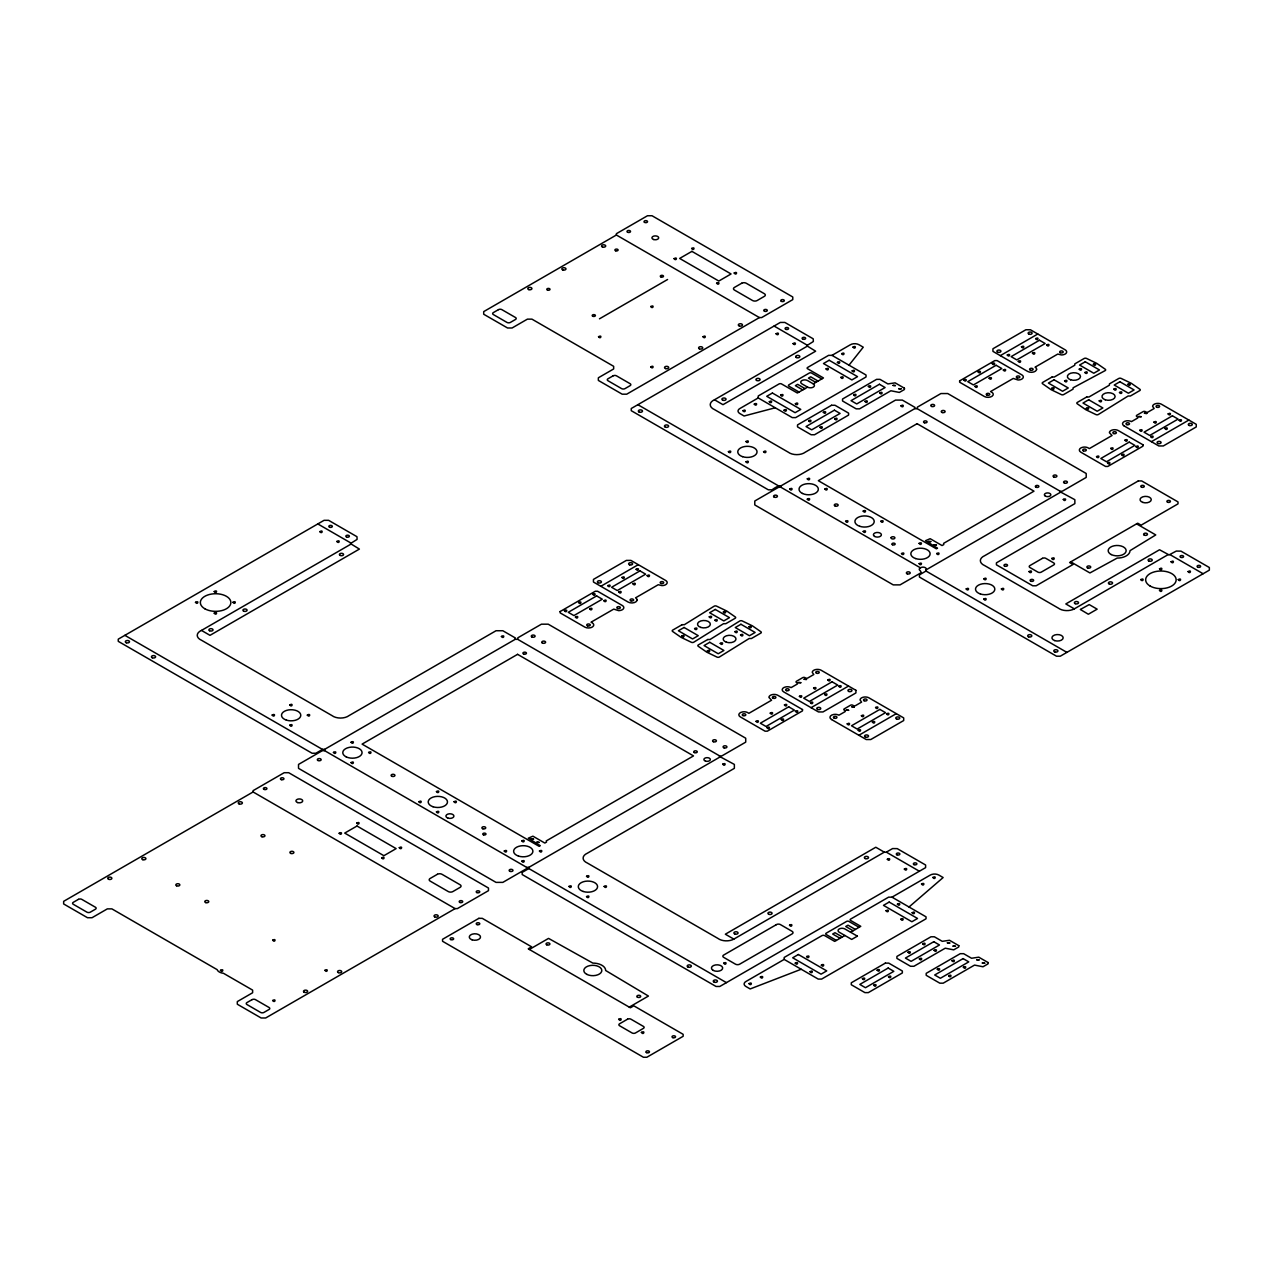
<?xml version="1.0" encoding="UTF-8"?>
<svg xmlns="http://www.w3.org/2000/svg" width="1273" height="1273" viewBox="0 0 1273 1273"><rect width="100%" height="100%" fill="white"/><g stroke="black" fill="none" stroke-linecap="round" stroke-linejoin="round"><path stroke-width="1.5" d="M849.011 365.176L863.253 347.195L858.941 344.697A6.031 3.485 0 0 0 850.157 344.872L831.985 355.358L828.58 355.358L807.623 367.451A1.655 0.955 0 0 0 807.4 368.645L823.472 377.954L813.256 383.857L807.591 380.579A4.01 2.323 0 0 0 801.91 380.579A4.01 2.323 0 0 0 801.91 383.857L807.591 387.135A4.01 2.323 0 0 0 813.256 387.135A4.01 2.323 0 0 0 813.256 383.857M909.017 906.997L943.134 877.543L938.822 875.044A6.031 3.485 0 0 0 930.022 875.219L891.991 897.163L888.586 897.163L850.603 919.106A1.655 0.955 0 0 0 850.491 920.395L860.787 926.33L850.571 932.218M526.72 867.406L526.545 868.679L502.835 882.38L496.024 882.38L298.519 768.351L298.519 764.421L322.101 750.815L324.52 750.593L324.52 749.415L322.769 749.288L315.863 753.234L312.06 753.234L118.246 641.337L118.246 639.157L324.058 520.323L328.609 520.323L356.981 536.713L357.092 539.402L350.425 543.587L359.4 549.077L209.997 635.338L201.484 630.421A10.645 6.142 0 0 0 201.484 640.239L332.014 715.601A10.645 6.142 0 0 0 349.041 715.601L496.024 630.74L502.835 630.74L515.422 638.012C513.846 639.858 518.907 639.937 517.825 637.805L541.423 624.184L548.233 624.184L745.723 738.213L745.723 742.143L722.125 755.764L719.356 756.337L734.362 764.421L734.362 768.351L587.378 853.212A10.645 6.142 0 0 0 587.378 863.046L717.908 938.408A10.645 6.142 0 0 0 733.853 939.108L884.305 852.162L886.04 852.305L892.596 848.566L897.242 848.63L925.614 865.004L925.614 867.629L719.802 986.464L716.015 986.464L522.169 874.535L522.201 872.371L528.884 868.52L528.756 867.343L526.72 867.406L324.52 750.593M1168.041 554.678L1074.332 608.86L1065.819 603.943L1159.528 549.761L1169.06 554.917L1176.316 551.066L1180.978 551.145L1209.35 567.519L1209.35 570.145L1060.282 656.2L1056.495 656.2L919.408 577.051L919.424 574.871L926.314 570.845L926.076 569.62A3.23 1.862 0 0 0 924.596 567.376A3.23 1.862 0 0 0 920.49 567.853L780.763 487.177L778.344 487.4L754.778 501.005L754.778 504.935L893.248 584.88L900.059 584.88L921.334 572.595L920.204 570.638A3.23 1.862 0 0 1 920.49 567.853M780.763 487.177C781.383 483.135 772.663 489.214 772.106 489.819L768.319 489.819L631.249 410.686L631.249 408.506L780.317 322.435L784.852 322.435L813.224 338.825L813.352 341.514L806.684 345.699L815.643 351.189L723 404.687L714.487 399.77A10.645 6.142 0 0 0 714.487 409.588L788.258 452.186A10.645 6.142 0 0 0 805.284 452.186L895.524 400.088L902.334 400.088L914.921 407.36C913.362 409.206 918.406 409.285 917.324 407.169L940.922 393.548L947.733 393.548L1086.203 473.492L1086.203 477.423L1062.605 491.044L1059.836 491.617L1074.858 499.7L1074.858 503.631L984.618 555.728A10.645 6.142 0 0 0 984.618 565.562L1058.388 608.144A10.645 6.142 0 0 0 1074.332 608.86M616.387 235.012L483.708 311.614L483.708 314.24L507.545 327.988L512.08 327.988L527.404 319.141L531.939 319.141L613.666 366.322L613.666 368.947L598.342 377.795L598.342 380.42L622.179 394.184L626.714 394.184L759.408 317.582L761.668 317.566L792.777 299.616L792.777 296.991L652.031 215.742L647.496 215.742L616.387 233.691L616.387 235.012L759.408 317.582M599.472 318.823L667.577 279.503M201.484 630.421L350.855 544.176M714.487 399.77L807.098 346.288M831.985 355.358L866.038 375.01L866.038 376.983L795.673 417.608L792.267 417.608L758.215 397.94L740.059 408.426A6.031 3.485 0 0 0 739.772 413.502L744.084 416L775.241 407.774M807.591 387.135L797.375 393.023L781.304 383.81A1.909 1.098 0 0 0 778.996 383.985L758.215 395.983L758.215 397.94M600.824 586.296L638.282 564.671M1000.323 355.644L1037.781 334.019M324.52 749.415L515.422 639.205M780.763 486L914.921 408.553M253.088 791.965L63.65 901.332L63.65 903.957L87.487 917.722L92.022 917.722L107.346 908.874L111.881 908.874L217.11 969.628A8.084 4.662 0 0 0 223.459 973.288L252.627 990.123L252.627 992.749L237.303 1001.596L237.303 1004.222L261.14 1017.986L265.675 1017.986L455.113 908.62L457.389 908.604L488.482 890.654L488.482 888.029L288.716 772.711L284.181 772.711L253.072 790.66L253.088 791.965L455.113 908.62M926.044 569.89L1060.202 492.428M1151.413 441.683L1188.871 420.058M528.82 867.374L719.722 757.149M811.076 707.677L848.534 686.067M858.861 735.269L896.319 713.644M529.361 949.467L548.552 938.392L592.82 963.088A12.841 7.415 0 0 1 605.662 970.503L648.434 996.059L629.244 1007.134M891.991 897.163L926.044 916.831L926.044 918.788L821.626 979.08L818.221 979.08L784.168 959.412L746.153 981.372A6.031 3.485 0 0 0 745.867 986.448L750.179 988.946L801.194 969.246M844.89 935.496L834.674 941.399L824.681 935.623A1.909 1.098 0 0 0 821.976 935.623L784.168 957.455L784.168 959.412M926.044 571.052L1066.901 652.381M1124.202 425.946L1124.059 425.898A5.219 3.007 0 0 1 1126.398 420.854L1127.751 420.758A5.219 3.007 0 0 1 1131.442 421.634L1137.41 418.196A1.607 0.923 0 0 0 1137.41 416.892L1136.837 416.557A1.607 0.923 0 0 1 1136.837 415.253L1143.074 411.64A1.607 0.923 0 0 1 1145.35 411.64L1145.907 411.975A1.607 0.923 0 0 0 1148.182 411.975L1154.15 408.522L1152.622 406.405A5.219 3.007 0 0 1 1155.836 403.621A5.219 3.007 0 0 1 1161.517 404.273L1196.254 424.323L1196.254 426.948L1163.331 445.948L1158.796 445.948L1124.186 425.962M831.635 719.531L831.508 719.484A5.219 3.007 0 0 1 833.847 714.439L835.199 714.344A5.219 3.007 0 0 1 838.891 715.219L844.842 711.782A1.607 0.923 0 0 0 844.842 710.461L844.285 710.143A1.607 0.923 0 0 1 844.285 708.838L850.523 705.226A1.607 0.923 0 0 1 852.783 705.226L853.356 705.56A1.607 0.923 0 0 0 855.631 705.56L861.582 702.107L860.055 699.991A5.219 3.007 0 0 1 863.285 697.206A5.219 3.007 0 0 1 868.966 697.859L903.703 717.908L903.703 720.534L870.78 739.533L866.245 739.533L831.619 719.547M1136.582 523.855L1155.757 534.931L1130.01 550.668A12.841 7.415 0 0 1 1117.169 558.083L1089.927 572.945L1070.752 561.87M774.079 326.047L807.098 345.11M916.974 408.553L1060.202 491.251M1170.078 554.678L1203.112 573.741M821.769 378.94L811.585 373.053A1.639 0.955 0 0 0 809.198 373.1L788.942 384.796A1.719 0.987 0 0 0 788.942 386.196L799.078 392.052M818.093 381.073L810.71 376.808L808.435 378.129L815.818 382.377M805.029 388.615L797.662 384.351L795.386 385.655L802.77 389.92M637.868 404.687L778.726 486M317.82 523.935L350.855 542.998M517.475 639.205L719.722 755.971M886.342 852.162L919.377 871.241M884.305 852.162L875.792 847.245L725.339 934.207L733.853 939.108M859.084 927.317L848.884 921.429A1.639 0.955 0 0 0 846.513 921.461L826.241 933.157A1.719 0.987 0 0 0 826.241 934.557L836.377 940.413M855.392 929.433L848.009 925.185L845.749 926.489L853.117 930.754M842.344 936.976L834.961 932.711L832.685 934.032L840.069 938.281M124.865 635.338L322.467 749.415M528.82 868.552L726.422 982.629M560.136 611.549L560.136 612.87L584.816 627.112A5.219 3.007 0 0 0 593.552 625.759L593.727 624.979A5.219 3.007 0 0 0 592.2 622.863L591.054 622.195L613.761 609.099L618.583 610.626A5.219 3.007 0 0 0 623.404 608.78A5.219 3.007 0 0 0 622.274 605.487L597.578 591.245L595.318 591.245L560.136 611.549M802.515 709.554L802.515 710.859L767.333 731.179L765.057 731.179L740.361 716.922A5.219 3.007 0 0 1 742.7 711.878L744.053 711.782A5.219 3.007 0 0 1 747.744 712.657L748.874 713.326L771.581 700.214L768.924 697.429A5.219 3.007 0 0 1 772.138 694.644A5.219 3.007 0 0 1 777.819 695.297L802.515 709.554M855.917 690.316L855.917 692.942L822.995 711.941L818.459 711.941L783.722 691.891A5.219 3.007 0 0 1 786.062 686.847L787.414 686.752A5.219 3.007 0 0 1 791.106 687.627L797.057 684.19A1.607 0.923 0 0 0 797.057 682.885L796.5 682.551A1.607 0.923 0 0 1 796.5 681.246L802.738 677.634A1.607 0.923 0 0 1 805.013 677.634L805.57 677.968A1.607 0.923 0 0 0 807.846 677.968L813.797 674.531L812.269 672.399A5.219 3.007 0 0 1 815.5 669.614A5.219 3.007 0 0 1 821.18 670.266L855.917 690.316M959.635 380.898L959.635 382.218L984.315 396.46A5.219 3.007 0 0 0 993.051 395.123L993.226 394.344A5.219 3.007 0 0 0 991.699 392.211L990.569 391.559L1013.26 378.447L1018.082 379.991A5.219 3.007 0 0 0 1022.903 378.129A5.219 3.007 0 0 0 1021.773 374.835L997.093 360.593L994.818 360.593L959.635 380.898M1142.995 444.818L1142.995 446.139L1107.812 466.443L1105.537 466.443L1080.857 452.201A5.219 3.007 0 0 1 1083.196 447.157L1084.532 447.062A5.219 3.007 0 0 1 1088.224 447.937L1089.37 448.589L1112.061 435.493L1109.404 432.709A5.219 3.007 0 0 1 1112.618 429.924A5.219 3.007 0 0 1 1118.299 430.576L1142.995 444.818M904.451 388.233L904.403 389.522L899.343 392.434L890.877 390.763L859.561 408.84L856.156 408.84L842.535 400.979L842.535 399.022L876.588 379.354L879.993 379.354L887.886 383.921L895.142 382.855L904.451 388.233M958.808 945.664L958.76 946.937L953.716 949.849L945.25 948.194L913.934 966.271L910.529 966.271L896.908 958.41L896.908 956.437L930.961 936.785L934.366 936.785L942.259 941.336L949.515 940.286L958.808 945.664M988.103 962.563L988.055 963.852L982.995 966.764L974.529 965.093L943.213 983.17L939.808 983.17L926.187 975.309L926.187 973.352L960.24 953.684L963.645 953.684L971.538 958.251L978.794 957.185L988.103 962.563M714.885 620.206C717.415 623.452 718.609 617.516 714.885 620.206M740.536 635.004C743.066 638.266 744.275 632.315 740.536 635.004M1084.882 372.512C1087.413 375.758 1088.606 369.822 1084.882 372.512M1119.492 392.498C1122.022 395.744 1123.232 389.809 1119.492 392.498M336.82 541.486C339.35 544.749 340.575 538.797 336.82 541.486M793.079 343.599C795.593 346.861 796.818 340.925 793.079 343.599M795.386 403.7C797.885 406.962 799.142 401.027 795.386 403.7M823.329 412.325C825.843 415.587 827.084 409.651 823.329 412.325M821.34 965.173C823.838 968.435 825.095 962.499 821.34 965.173M868.361 386.419C870.859 389.681 872.116 383.746 868.361 386.419M877.097 970.185C879.611 973.447 880.852 967.512 877.097 970.185M922.718 943.85C925.232 947.112 926.473 941.177 922.718 943.85M952.013 960.749C954.511 964.011 955.768 958.076 952.013 960.749M307.318 715.124C309.8 718.402 311.089 712.466 307.318 715.124M763.577 451.708C766.06 454.986 767.333 449.051 763.577 451.708M319.809 531.637C322.212 534.931 323.628 529.011 319.809 531.637M776.069 333.749C778.471 337.043 779.888 331.123 776.069 333.749M272.661 1000.514C275.063 1003.808 276.496 997.889 272.661 1000.514M650.726 366.879C653.129 370.188 654.561 364.269 650.726 366.879M381.677 857.875C384.08 861.169 385.528 855.265 381.677 857.875M716.604 283.227C718.99 286.52 720.438 280.617 716.604 283.227M852.146 370.904C854.517 374.214 855.997 368.295 852.146 370.904M912.152 912.725C914.523 916.035 916.003 910.115 912.152 912.725M501.419 636.468C503.774 639.778 505.286 633.874 501.419 636.468M900.918 405.816C903.273 409.126 904.785 403.223 900.918 405.816M1080.427 609.528L1088.351 614.238L1097.151 609.162L1089.211 604.58L1080.475 609.401M368.613 752.454C370.952 755.764 372.512 749.861 368.613 752.454M824.872 489.039C827.195 492.349 828.755 486.445 824.872 489.039M531.159 838.971L533.546 839.098L531.159 838.971M928.399 541.486L930.77 541.614L928.399 541.486M887.329 859.243C889.556 862.585 891.275 856.697 887.329 859.243M1171.065 561.759C1173.292 565.101 1175.011 559.213 1171.065 561.759M289.751 704.924C291.963 708.265 293.697 702.378 289.751 704.924M745.994 441.508C748.222 444.85 749.956 438.962 745.994 441.508M904.355 869.061C906.519 872.435 908.349 866.563 904.355 869.061M1188.091 571.577C1190.255 574.935 1192.085 569.063 1188.091 571.577M891.1 537.588L891.052 537.827A1.925 1.114 0 0 0 892.468 538.94A1.925 1.114 0 0 0 894.633 538.431L894.903 537.827A1.925 1.114 0 0 0 893.471 536.792A1.925 1.114 0 0 0 891.291 537.317L891.1 537.588M214.214 591.515C216.346 594.873 218.24 589.017 214.214 591.515M1159.512 568.792C1161.644 572.166 1163.522 566.294 1159.512 568.792M214.214 613.125C216.33 616.514 218.256 610.642 214.214 613.125M272.167 715.06C274.268 718.433 276.193 712.578 272.167 715.06M220.468 970.328C222.584 973.702 224.509 967.846 220.468 970.328M289.751 725.212C291.867 728.602 293.792 722.73 289.751 725.212M272.693 940.174C274.793 943.548 276.718 937.692 272.693 940.174M333.446 752.407C335.563 755.796 337.488 749.924 333.446 752.407M351.046 742.254C353.146 745.628 355.087 739.772 351.046 742.254M351.046 762.575C353.146 765.948 355.087 760.092 351.046 762.575M339.159 833.258C341.259 836.632 343.185 830.776 339.159 833.258M356.742 823.106C358.843 826.479 360.768 820.624 356.742 823.106M324.901 970.328C327.002 973.702 328.927 967.846 324.901 970.328M399.276 847.659C401.393 851.032 403.318 845.177 399.276 847.659M418.865 801.719C420.965 805.093 422.891 799.237 418.865 801.719M436.448 791.567C438.564 794.941 440.49 789.085 436.448 791.567M436.448 811.888C438.564 815.261 440.49 809.405 436.448 811.888M454.047 801.719C456.148 805.093 458.089 799.237 454.047 801.719M598.533 336.693C600.649 340.066 602.575 334.21 598.533 336.693M504.267 851.032C506.383 854.406 508.309 848.55 504.267 851.032M564.416 610.674C566.517 614.063 568.442 608.192 564.416 610.674M521.866 840.88C523.967 844.254 525.892 838.398 521.866 840.88M575.412 617.039C577.528 620.412 579.454 614.557 575.412 617.039M578.594 602.495C580.711 605.868 582.636 600.013 578.594 602.495M650.742 306.538C652.858 309.928 654.783 304.056 650.742 306.538M592.788 594.3C594.889 597.674 596.814 591.818 592.788 594.3M589.606 608.844C591.722 612.218 593.648 606.362 589.606 608.844M536.856 842.217L539.211 842.408L536.856 842.217M674.069 258.61C676.186 261.983 678.111 256.128 674.069 258.61M539.45 851.032C541.566 854.406 543.491 848.55 539.45 851.032M603.8 600.649C605.9 604.039 607.826 598.167 603.8 600.649M607.762 585.644C609.878 589.033 611.804 583.161 607.762 585.644M691.653 248.458C693.769 251.831 695.695 245.975 691.653 248.458M621.956 577.465C624.056 580.838 625.998 574.982 621.956 577.465M618.773 592.009C620.89 595.382 622.815 589.526 618.773 592.009M636.134 569.27C638.25 572.643 640.176 566.787 636.134 569.27M632.967 583.814C635.068 587.187 636.993 581.331 632.967 583.814M568.967 886.422C571.068 889.795 573.009 883.939 568.967 886.422M637.073 599.949L636.898 600.729A5.219 3.007 0 0 1 628.178 602.081L593.441 582.032L593.441 579.406L626.364 560.406L630.899 560.406L665.636 580.456A5.219 3.007 0 0 1 666.766 583.75A5.219 3.007 0 0 1 661.944 585.596L658.252 584.721L635.545 597.833A5.219 3.007 0 0 1 637.073 599.949M647.145 575.619C649.262 579.008 651.187 573.136 647.145 575.619M702.951 336.693C705.067 340.066 706.992 334.21 702.951 336.693M586.551 876.27C588.667 879.643 590.592 873.787 586.551 876.27M586.551 896.574C588.667 899.947 590.592 894.092 586.551 896.574M734.203 273.011C736.303 276.4 738.245 270.528 734.203 273.011M604.15 886.422C606.266 889.795 608.192 883.939 604.15 886.422M681.707 636.007C683.824 639.38 685.749 633.524 681.707 636.007M728.411 451.644C730.527 455.018 732.452 449.162 728.411 451.644M742.923 410.67C745.023 414.043 746.949 408.187 742.923 410.67M694.597 628.576C696.697 631.949 698.638 626.093 694.597 628.576M754.268 404.114C756.369 407.503 758.294 401.632 754.268 404.114M709.236 616.848C711.352 620.222 713.278 614.366 709.236 616.848M618.678 1019.291C620.906 1022.856 622.943 1016.666 618.678 1019.291M746.01 461.797C748.11 465.186 750.036 459.314 746.01 461.797M707.358 650.821C709.475 654.195 711.4 648.339 707.358 650.821M769.306 401.663C771.406 405.037 773.348 399.181 769.306 401.663M723.366 611.963C725.483 615.336 727.408 609.481 723.366 611.963M720.247 643.374C722.348 646.764 724.289 640.892 720.247 643.374M641.385 1032.403C643.613 1035.967 645.65 1029.777 641.385 1032.403M784.057 410.177C786.173 413.55 788.098 407.694 784.057 410.177M734.887 631.647C737.003 635.036 738.929 629.164 734.887 631.647M749.017 626.777C751.134 630.151 753.059 624.295 749.017 626.777M789.706 488.991C791.806 492.38 793.747 486.509 789.706 488.991M826.05 368.899C828.166 372.273 830.091 366.417 826.05 368.899M807.289 478.839C809.405 482.212 811.331 476.357 807.289 478.839M819.955 427.314C822.072 430.704 823.997 424.832 819.955 427.314M837.411 362.344C839.512 365.717 841.437 359.861 837.411 362.344M756.051 721.33C758.167 724.703 760.092 718.847 756.051 721.33M807.289 499.159C809.405 502.533 811.331 496.677 807.289 499.159M841.66 353.655C843.776 357.045 845.702 351.173 841.66 353.655M840.817 377.413C842.917 380.786 844.842 374.93 840.817 377.413M834.706 418.801C836.822 422.175 838.748 416.319 834.706 418.801M853.005 347.115C855.122 350.489 857.047 344.633 853.005 347.115M770.245 713.135C772.345 716.508 774.286 710.652 770.245 713.135M767.062 727.679C769.178 731.068 771.104 725.196 767.062 727.679M723.701 963.2C725.801 966.573 727.726 960.717 723.701 963.2M784.439 704.94C786.539 708.329 788.464 702.457 784.439 704.94M781.256 719.5C783.356 722.873 785.282 717.017 781.256 719.5M798.457 682.535L800.812 682.71L798.457 682.535M864.972 401.425C867.088 404.798 869.013 398.942 864.972 401.425M795.434 711.305C797.55 714.678 799.476 708.822 795.434 711.305M799.412 696.299C801.529 699.673 803.454 693.817 799.412 696.299M804.122 679.257L806.493 679.448L804.122 679.257M845.606 521.278C847.707 524.651 849.632 518.795 845.606 521.278M879.738 392.911C881.839 396.285 883.764 390.429 879.738 392.911M813.606 688.104C815.707 691.478 817.632 685.622 813.606 688.104M810.424 702.648C812.524 706.022 814.465 700.166 810.424 702.648M749.001 983.615C751.118 986.989 753.043 981.133 749.001 983.615M863.189 511.11C865.306 514.483 867.231 508.627 863.189 511.11M893.025 385.401L895.38 385.576L893.025 385.401M824.618 694.453C826.718 697.843 828.643 691.971 824.618 694.453M827.784 679.909C829.901 683.283 831.826 677.427 827.784 679.909M760.363 977.059C762.463 980.433 764.389 974.577 760.363 977.059M863.189 531.43C865.306 534.803 867.231 528.947 863.189 531.43M898.69 388.679L901.061 388.854L898.69 388.679M838.796 686.274C840.912 689.648 842.837 683.792 838.796 686.274M880.789 521.278C882.905 524.651 884.83 518.795 880.789 521.278M789.531 925.2C791.631 928.574 793.556 922.718 789.531 925.2M846.243 710.127L848.598 710.302L846.243 710.127M847.197 723.876C849.298 727.265 851.239 721.393 847.197 723.876M851.908 706.849L854.278 707.024L851.908 706.849M795.259 963.136C797.375 966.509 799.301 960.654 795.259 963.136M861.391 715.697C863.492 719.07 865.417 713.214 861.391 715.697M858.209 730.241C860.309 733.614 862.251 727.758 858.209 730.241M901.507 553.548C903.607 556.922 905.533 551.066 901.507 553.548M810.01 971.649C812.126 975.038 814.052 969.167 810.01 971.649M872.387 722.046C874.503 725.419 876.429 719.563 872.387 722.046M875.569 707.502C877.686 710.875 879.611 705.019 875.569 707.502M919.09 543.38C921.206 546.769 923.132 540.898 919.09 543.38M886.581 713.851C888.697 717.24 890.623 711.368 886.581 713.851M963.916 380.038C966.016 383.412 967.941 377.556 963.916 380.038M934.08 544.733L936.451 544.908L934.08 544.733M936.689 553.548C938.79 556.922 940.731 551.066 936.689 553.548M978.094 371.843C980.21 375.217 982.135 369.361 978.094 371.843M974.927 386.387C977.028 389.761 978.953 383.905 974.927 386.387M992.288 363.648C994.404 367.022 996.329 361.166 992.288 363.648M989.105 378.192C991.221 381.566 993.147 375.71 989.105 378.192M1003.299 369.997C1005.399 373.387 1007.341 367.515 1003.299 369.997M1007.277 354.992C1009.378 358.381 1011.303 352.51 1007.277 354.992M886.056 910.72C888.172 914.094 890.098 908.238 886.056 910.72M873.724 985.191C875.824 988.564 877.765 982.708 873.724 985.191M966.191 588.922C968.307 592.311 970.233 586.439 966.191 588.922M1021.455 346.813C1023.572 350.186 1025.497 344.331 1021.455 346.813M1018.273 361.357C1020.389 364.73 1022.314 358.875 1018.273 361.357M897.417 904.164C899.518 907.538 901.443 901.682 897.417 904.164M900.823 919.233C902.923 922.607 904.848 916.751 900.823 919.233M888.474 976.677C890.591 980.051 892.516 974.195 888.474 976.677M1032.467 353.162C1034.583 356.535 1036.508 350.68 1032.467 353.162M1035.649 338.618C1037.75 341.991 1039.675 336.136 1035.649 338.618M983.79 578.769C985.907 582.143 987.832 576.287 983.79 578.769M983.79 599.09C985.907 602.463 987.832 596.607 983.79 599.09M1036.588 369.297L1036.397 370.077A5.219 3.007 0 0 1 1027.677 371.43L992.94 351.38L992.94 348.754L1025.863 329.755L1030.398 329.755L1065.135 349.804A5.219 3.007 0 0 1 1066.265 353.098A5.219 3.007 0 0 1 1061.443 354.944L1057.752 354.069L1035.06 367.181A5.219 3.007 0 0 1 1036.588 369.297M921.525 884.003C923.641 887.392 925.566 881.521 921.525 884.003M1046.661 344.967C1048.761 348.356 1050.686 342.485 1046.661 344.967M932.886 877.463C934.987 880.836 936.912 874.981 932.886 877.463M1001.39 588.922C1003.49 592.311 1005.415 586.439 1001.39 588.922M919.345 958.84C921.461 962.229 923.386 956.357 919.345 958.84M1051.705 388.329C1053.821 391.702 1055.747 385.846 1051.705 388.329M934.111 950.326C936.212 953.7 938.137 947.844 934.111 950.326M1064.594 380.882C1066.694 384.255 1068.62 378.399 1064.594 380.882M1029.03 571.561C1031.257 575.125 1033.294 568.951 1029.03 571.561M947.383 942.832L949.753 943.007L947.383 942.832M1079.233 369.154C1081.334 372.528 1083.259 366.672 1079.233 369.154M953.063 946.11L955.434 946.285L953.063 946.11M948.64 975.755C950.74 979.128 952.665 973.272 948.64 975.755M1093.364 364.269C1095.464 367.642 1097.39 361.787 1093.364 364.269M1051.737 558.465C1053.964 562.029 1056.001 555.84 1051.737 558.465M1086.33 408.315C1088.431 411.688 1090.356 405.832 1086.33 408.315M963.39 967.241C965.491 970.615 967.416 964.759 963.39 967.241M1099.204 400.868C1101.32 404.241 1103.245 398.385 1099.204 400.868M976.677 959.731L979.032 959.922L976.677 959.731M1096.53 456.609C1098.647 459.983 1100.572 454.127 1096.53 456.609M982.342 963.009L984.713 963.184L982.342 963.009M1113.843 389.14C1115.96 392.514 1117.885 386.658 1113.843 389.14M1107.542 462.958C1109.658 466.332 1111.584 460.476 1107.542 462.958M1110.724 448.414C1112.841 451.788 1114.766 445.932 1110.724 448.414M1127.973 384.255C1130.09 387.629 1132.015 381.773 1127.973 384.255M1124.918 440.219C1127.019 443.593 1128.944 437.737 1124.918 440.219M1121.736 454.763C1123.836 458.137 1125.778 452.281 1121.736 454.763M1138.794 416.542L1141.165 416.717L1138.794 416.542M1135.93 446.568C1138.03 449.958 1139.956 444.086 1135.93 446.568M1139.749 430.306C1141.865 433.679 1143.791 427.823 1139.749 430.306M1144.475 413.264L1146.83 413.439L1144.475 413.264M1150.76 436.655C1152.877 440.028 1154.802 434.173 1150.76 436.655M1153.943 422.111C1156.043 425.484 1157.984 419.629 1153.943 422.111M1164.954 428.46C1167.055 431.833 1168.98 425.978 1164.954 428.46M1168.121 413.916C1170.237 417.289 1172.162 411.434 1168.121 413.916M1179.132 420.281C1181.249 423.654 1183.174 417.799 1179.132 420.281M1159.512 590.417C1161.628 593.791 1163.554 587.935 1159.512 590.417M195.485 602.32C197.601 605.693 199.527 599.838 195.485 602.32M1140.783 579.597C1142.883 582.97 1144.825 577.115 1140.783 579.597M232.959 602.304C234.98 605.693 237.033 599.854 232.959 602.304M1178.241 579.581C1180.278 582.986 1182.331 577.13 1178.241 579.581M780.667 395.076C782.577 398.497 784.852 392.689 780.667 395.076M808.626 420.726C810.519 424.164 812.795 418.356 808.626 420.726M853.642 394.837C855.551 398.258 857.811 392.45 853.642 394.837M806.621 956.548C808.53 959.969 810.806 954.161 806.621 956.548M862.394 978.603C864.287 982.024 866.563 976.216 862.394 978.603M908.015 952.252C909.909 955.689 912.184 949.881 908.015 952.252M937.294 969.167C939.203 972.588 941.479 966.78 937.294 969.167M521.898 861.121C523.553 864.59 526.226 858.845 521.898 861.121M919.138 563.621C920.793 567.106 923.45 561.361 919.138 563.621M722.809 764.118C724.385 767.603 727.169 761.891 722.809 764.118M1063.289 499.398C1064.865 502.883 1067.649 497.17 1063.289 499.398M498.459 309.641L493.351 312.601A2.403 1.384 0 0 0 493.351 314.558L506.972 322.419A2.403 1.384 0 0 0 510.378 322.419L515.485 319.475A2.403 1.384 0 0 0 515.485 317.502L501.864 309.641A2.403 1.384 0 0 0 498.459 309.641M691.907 251.37L679.655 258.435L718.815 281.047L731.068 273.966L691.907 251.37M741.698 283.243L734.426 287.427A3.214 1.846 0 0 0 734.426 290.053L752.598 300.539A3.214 1.846 0 0 0 757.133 300.539L764.389 296.338A3.214 1.846 0 0 0 764.389 293.729L746.233 283.243A3.214 1.846 0 0 0 741.698 283.243M613.093 375.837L607.985 378.781A2.403 1.384 0 0 0 607.985 380.738L621.606 388.615A2.403 1.384 0 0 0 625.011 388.615L630.119 385.655A2.403 1.384 0 0 0 630.119 383.698L616.498 375.837A2.403 1.384 0 0 0 613.093 375.837M772.409 393.023L766.728 396.301L795.1 412.691L800.781 409.413L772.409 393.023M829.153 360.259L823.472 363.537L851.86 379.927L857.525 376.649L829.153 360.259M831.571 405.26L797.519 424.911L797.519 426.885L811.14 434.745L814.545 434.745L848.598 415.078L848.598 413.12L834.977 405.26L831.571 405.26M834.404 410.177L806.032 426.55L811.713 429.828L840.085 413.439L834.404 410.177M879.42 384.271L851.048 400.661L856.729 403.939L885.101 387.549L879.42 384.271M596.623 595.923L568.251 612.313L573.916 615.575L602.288 599.201L596.623 595.923M639.985 570.893L611.597 587.267L617.278 590.545L645.65 574.171L639.985 570.893M996.123 365.271L967.751 381.661L973.415 384.939L1001.803 368.549L996.123 365.271M1039.484 340.241L1011.112 356.631L1016.777 359.893L1045.149 343.519L1039.484 340.241M78.401 899.375L73.293 902.318A2.403 1.384 0 0 0 73.293 904.291L86.914 912.152A2.403 1.384 0 0 0 90.319 912.152L95.427 909.208A2.403 1.384 0 0 0 95.427 907.235L81.806 899.375A2.403 1.384 0 0 0 78.401 899.375M517.586 654.338L362.089 744.116L539.147 846.338L540.277 845.686L528.311 838.175L532.926 836.186L544.828 843.06L546.531 842.074L546.244 840.928L693.514 755.907L517.586 654.338M917.085 423.686L818.332 480.701L936.387 548.838L937.517 548.186L925.535 540.691L930.149 538.702L942.052 545.56L943.754 544.589L943.643 543.332L1033.994 491.171L917.085 423.686M1052.087 376.999L1042.714 382.409A1.766 1.018 0 0 0 1042.619 383.778L1051.116 389.681L1061.332 394.598A1.766 1.018 0 0 0 1063.719 394.535L1073.075 389.124L1073.075 387.819L1105.139 370.618A1.766 1.018 0 0 0 1105.25 369.25L1096.737 363.346L1086.521 358.429A1.766 1.018 0 0 0 1084.15 358.493L1074.778 363.903L1074.778 365.208L1054.346 376.999L1052.087 376.999M1054.06 379.784L1048.395 383.062L1062.573 391.257L1068.254 387.979L1054.06 379.784M1085.28 361.771L1079.599 365.049L1093.793 373.244L1099.474 369.966L1085.28 361.771M682.089 624.693L672.717 630.103A1.766 1.018 0 0 0 672.621 631.472L681.119 637.375L691.35 642.276A1.766 1.018 0 0 0 693.721 642.229L723.51 623.706L725.785 623.706L735.142 618.296A1.766 1.018 0 0 0 735.253 616.928L726.756 611.024L716.524 606.123A1.766 1.018 0 0 0 714.153 606.187L684.365 624.693L682.089 624.693M684.078 627.478L678.398 630.756L692.592 638.951L698.256 635.673L684.078 627.478M715.283 609.449L709.618 612.727L723.796 620.922L729.477 617.644L715.283 609.449M1086.696 396.985L1077.34 402.395A1.766 1.018 0 0 0 1077.229 403.764L1085.726 409.667L1095.958 414.584A1.766 1.018 0 0 0 1098.328 414.521L1128.133 396.014L1130.392 396.014L1139.765 390.604A1.766 1.018 0 0 0 1139.86 389.236L1131.363 383.332L1121.131 378.415A1.766 1.018 0 0 0 1118.76 378.479L1109.404 383.889L1109.404 385.194L1088.972 396.985L1086.696 396.985M1088.686 399.77L1083.005 403.048L1097.199 411.243L1102.864 407.965L1088.686 399.77M1119.89 381.757L1114.225 385.035L1128.403 393.23L1134.084 389.952L1119.89 381.757M356.997 826.018L344.728 833.083L383.889 855.695L396.142 848.614L356.997 826.018M707.74 639.507L698.368 644.902A1.766 1.018 0 0 0 698.272 646.286L706.77 652.174L717.001 657.091A1.766 1.018 0 0 0 719.372 657.027L749.161 638.521L751.436 638.521L760.793 633.111A1.766 1.018 0 0 0 760.904 631.742L752.407 625.839L742.175 620.922A1.766 1.018 0 0 0 739.804 620.985L710.016 639.507L707.74 639.507M709.729 642.292L704.049 645.57L718.243 653.749L723.907 650.471L709.729 642.292M740.934 624.263L735.269 627.541L749.447 635.736L755.128 632.458L740.934 624.263M1172.417 415.81L1144.045 432.184L1149.71 435.461L1178.098 419.088L1172.417 415.81M1129.199 442.113L1100.827 458.487L1106.508 461.765L1134.88 445.375L1129.199 442.113M437.403 874.28L430.147 878.465A3.214 1.846 0 0 0 430.147 881.091L448.303 891.577A3.214 1.846 0 0 0 452.838 891.577L460.11 887.376A3.214 1.846 0 0 0 460.11 884.767L441.954 874.28A3.214 1.846 0 0 0 437.403 874.28M1138.285 480.939L996.409 562.857L996.409 564.814L1032.721 585.787L1036.127 585.787L1073.012 564.496L1069.606 562.523L1137.712 523.203L1141.117 525.176L1178.002 503.869L1178.002 501.912L1141.69 480.939L1138.285 480.939M252.054 999.639L246.946 1002.583A2.403 1.384 0 0 0 246.946 1004.54L260.567 1012.417A2.403 1.384 0 0 0 263.972 1012.417L269.08 1009.457A2.403 1.384 0 0 0 269.08 1007.5L255.459 999.639A2.403 1.384 0 0 0 252.054 999.639M1042.428 558.354L1029.937 565.562A2.403 1.384 0 0 0 1029.937 567.535L1037.893 572.118A2.403 1.384 0 0 0 1041.282 572.118L1053.773 564.91A2.403 1.384 0 0 0 1053.773 562.952L1045.833 558.354A2.403 1.384 0 0 0 1042.428 558.354M788.719 706.833L760.347 723.207L766.028 726.485L794.4 710.111L788.719 706.833M832.081 681.803L803.709 698.177L809.373 701.455L837.745 685.081L832.081 681.803M478.855 918.342L442.543 939.299L442.543 941.272L643.438 1057.258L646.843 1057.258L683.155 1036.286L683.155 1034.328L633.795 1005.813L630.39 1007.786L528.231 948.815L531.637 946.841L482.26 918.342L478.855 918.342M879.866 709.395L851.494 725.769L857.159 729.047L885.531 712.657L879.866 709.395M776.164 924.755L723.955 954.893A2.848 1.655 0 0 0 723.955 957.519L735.301 964.075A2.992 1.734 0 0 0 739.852 964.075L792.061 933.936A3.151 1.83 0 0 0 792.061 931.311L780.699 924.755A2.832 1.639 0 0 0 776.164 924.755M627.541 1019.196L619.585 1023.778A2.403 1.384 0 0 0 619.585 1025.752L632.076 1032.96A2.403 1.384 0 0 0 635.482 1032.96L643.422 1028.361A2.403 1.384 0 0 0 643.422 1026.404L630.947 1019.196A2.403 1.384 0 0 0 627.541 1019.196M798.362 954.511L792.681 957.789L821.053 974.163L826.734 970.885L798.362 954.511M889.159 902.08L883.478 905.358L911.866 921.747L917.531 918.47L889.159 902.08M857.381 936.164L851.701 939.426L839.225 932.218A4.01 2.323 0 0 1 839.225 928.956A4.01 2.323 0 0 1 844.89 928.956L857.381 936.164M885.34 963.12L851.287 982.788L851.287 984.745L864.908 992.622L868.313 992.622L902.35 972.954L902.35 970.997L888.745 963.12L885.34 963.12M888.172 968.037L859.8 984.427L865.465 987.705L893.837 971.315L888.172 968.037M933.793 941.702L905.421 958.076L911.102 961.354L939.474 944.98L933.793 941.702M963.088 958.601L934.7 974.991L940.381 978.269L968.753 961.879L963.088 958.601M1045.34 496.088A3.214 1.846 0 0 0 1050.718 495.261A3.214 1.846 0 0 0 1046.788 492.985A3.214 1.846 0 0 0 1045.34 496.088M980.369 593.966A9.627 5.553 0 0 0 994.818 589.144A9.627 5.553 0 0 0 980.369 584.323A9.627 5.553 0 0 0 980.369 593.966M802.467 493.463A9.627 5.553 0 0 0 818.173 490.2A9.627 5.553 0 0 0 805.443 483.979A9.627 5.553 0 0 0 802.467 493.463M915.669 558.576A9.627 5.553 0 0 0 930.117 553.755A9.627 5.553 0 0 0 915.669 548.949A9.627 5.553 0 0 0 915.669 558.576M924.437 422.763A1.766 1.018 0 0 0 927.078 421.888A1.766 1.018 0 0 0 924.437 420.997A1.766 1.018 0 0 0 924.437 422.763M1035.856 487.145A1.766 1.018 0 0 0 1038.816 486.684A1.766 1.018 0 0 0 1036.652 485.443A1.766 1.018 0 0 0 1035.856 487.145M859.768 526.306A9.627 5.553 0 0 0 874.217 521.484A9.627 5.553 0 0 0 859.768 516.663A9.627 5.553 0 0 0 859.768 526.306M835.247 506.065A1.925 1.114 0 0 0 838.143 505.11A1.925 1.114 0 0 0 835.247 504.14A1.925 1.114 0 0 0 835.247 506.065M1054.728 640.605A5.617 3.246 0 0 0 1063.162 637.805A5.617 3.246 0 0 0 1054.728 634.988A5.617 3.246 0 0 0 1054.728 640.605M907.331 573.884A1.925 1.114 0 0 0 910.211 572.93A1.925 1.114 0 0 0 907.331 571.959A1.925 1.114 0 0 0 907.331 573.884M774.127 497.043A1.925 1.114 0 0 0 777.357 496.55A1.925 1.114 0 0 0 774.986 495.181A1.925 1.114 0 0 0 774.127 497.043M653.638 239.515A3.373 1.941 0 0 0 658.682 237.828A3.373 1.941 0 0 0 653.638 236.142A3.373 1.941 0 0 0 653.638 239.515M1150.124 586.041A15.244 8.8 0 0 0 1175.631 582.095A15.244 8.8 0 0 0 1156.966 571.306A15.244 8.8 0 0 0 1150.124 586.041M1053.821 476.993A1.925 1.114 0 0 0 1056.892 476.245A1.925 1.114 0 0 0 1054.251 475.084A1.925 1.114 0 0 0 1053.821 476.993M942.227 412.532A1.925 1.114 0 0 0 945.123 411.561A1.925 1.114 0 0 0 942.227 410.59A1.925 1.114 0 0 0 942.227 412.532M1064.53 483.135A1.925 1.114 0 0 0 1067.41 482.165A1.925 1.114 0 0 0 1064.53 481.21A1.925 1.114 0 0 0 1064.53 483.135M931.725 406.469A1.925 1.114 0 0 0 934.621 405.498A1.925 1.114 0 0 0 931.725 404.543A1.925 1.114 0 0 0 931.725 406.469M796.277 357.474A2.085 1.209 0 0 0 799.762 356.917A2.085 1.209 0 0 0 797.184 355.453A2.085 1.209 0 0 0 796.277 357.474M756.592 380.436A2.085 1.209 0 0 0 760.045 379.815A2.085 1.209 0 0 0 757.403 378.399A2.085 1.209 0 0 0 756.592 380.436M722.921 400.247A2.085 1.209 0 0 0 726.056 399.213A2.085 1.209 0 0 0 722.921 398.163A2.085 1.209 0 0 0 722.921 400.247M1075.224 603.688A2.085 1.209 0 0 0 1078.533 602.845A2.085 1.209 0 0 0 1075.605 601.62A2.085 1.209 0 0 0 1075.224 603.688M1109.388 584.068A2.085 1.209 0 0 0 1112.57 583.066A2.085 1.209 0 0 0 1109.467 581.984A2.085 1.209 0 0 0 1109.388 584.068M1148.914 561.043A2.085 1.209 0 0 0 1152.24 560.247A2.085 1.209 0 0 0 1149.36 558.974A2.085 1.209 0 0 0 1148.914 561.043M802.929 339.191A1.766 1.018 0 0 0 805.634 338.363A1.766 1.018 0 0 0 803.04 337.425A1.766 1.018 0 0 0 802.929 339.191M785.966 329.389A1.766 1.018 0 0 0 788.608 328.498A1.766 1.018 0 0 0 785.966 327.622A1.766 1.018 0 0 0 785.966 329.389M1180.66 557.303A1.766 1.018 0 0 0 1183.556 556.747A1.766 1.018 0 0 0 1181.264 555.569A1.766 1.018 0 0 0 1180.66 557.303M1197.686 567.137A1.766 1.018 0 0 0 1200.582 566.58A1.766 1.018 0 0 0 1198.291 565.403A1.766 1.018 0 0 0 1197.686 567.137M1028.6 636.85A2.085 1.209 0 0 0 1031.814 635.895A2.085 1.209 0 0 0 1028.791 634.766A2.085 1.209 0 0 0 1028.6 636.85M1054.76 651.935A2.085 1.209 0 0 0 1057.927 650.933A2.085 1.209 0 0 0 1054.84 649.851A2.085 1.209 0 0 0 1054.76 651.935M665.318 427.123A2.085 1.209 0 0 0 668.611 426.264A2.085 1.209 0 0 0 665.668 425.039A2.085 1.209 0 0 0 665.318 427.123M638.951 411.927A2.085 1.209 0 0 0 642.435 411.386A2.085 1.209 0 0 0 639.889 409.906A2.085 1.209 0 0 0 638.951 411.927M742.589 456.673A9.627 5.553 0 0 0 757.037 451.867A9.627 5.553 0 0 0 742.589 447.046A9.627 5.553 0 0 0 742.589 456.673M644.536 222.361A1.766 1.018 0 0 0 647.496 221.9A1.766 1.018 0 0 0 645.331 220.659A1.766 1.018 0 0 0 644.536 222.361M627.605 232.243A1.766 1.018 0 0 0 630.501 231.67A1.766 1.018 0 0 0 628.194 230.508A1.766 1.018 0 0 0 627.605 232.243M781.367 301.351A1.766 1.018 0 0 0 784.279 300.826A1.766 1.018 0 0 0 782.036 299.632A1.766 1.018 0 0 0 781.367 301.351M764.643 311.312A1.766 1.018 0 0 0 767.301 310.437A1.766 1.018 0 0 0 764.643 309.546A1.766 1.018 0 0 0 764.643 311.312M528.804 289.623A2.085 1.209 0 0 0 531.939 288.573A2.085 1.209 0 0 0 528.804 287.539A2.085 1.209 0 0 0 528.804 289.623M562.857 269.956A2.085 1.209 0 0 0 565.976 268.921A2.085 1.209 0 0 0 562.857 267.871A2.085 1.209 0 0 0 562.857 269.956M602.479 246.994A2.085 1.209 0 0 0 605.709 246.055A2.085 1.209 0 0 0 602.686 244.909A2.085 1.209 0 0 0 602.479 246.994M665.572 368.581A2.085 1.209 0 0 0 668.707 367.547A2.085 1.209 0 0 0 665.572 366.497A2.085 1.209 0 0 0 665.572 368.581M699.354 348.818A2.085 1.209 0 0 0 702.728 348.07A2.085 1.209 0 0 0 699.911 346.765A2.085 1.209 0 0 0 699.354 348.818M739.342 325.983A2.085 1.209 0 0 0 742.477 324.949A2.085 1.209 0 0 0 739.342 323.899A2.085 1.209 0 0 0 739.342 325.983M1087.826 568.013A1.925 1.114 0 0 0 1090.722 567.042A1.925 1.114 0 0 0 1087.826 566.087A1.925 1.114 0 0 0 1087.826 568.013M1144.22 535.09A1.925 1.114 0 0 0 1147.419 534.533A1.925 1.114 0 0 0 1144.984 533.212A1.925 1.114 0 0 0 1144.22 535.09M1111.249 554.567A8.991 5.187 0 0 0 1125.984 551.67A8.991 5.187 0 0 0 1114.273 545.751A8.991 5.187 0 0 0 1111.249 554.567M1167.707 502.278A1.766 1.018 0 0 0 1170.412 501.451A1.766 1.018 0 0 0 1167.818 500.512A1.766 1.018 0 0 0 1167.707 502.278M1141.658 487.225A1.766 1.018 0 0 0 1144.3 486.35A1.766 1.018 0 0 0 1141.658 485.459A1.766 1.018 0 0 0 1141.658 487.225M1004.524 566.024A1.766 1.018 0 0 0 1007.468 565.578A1.766 1.018 0 0 0 1005.304 564.321A1.766 1.018 0 0 0 1004.524 566.024M1030.987 581.268A1.766 1.018 0 0 0 1033.644 580.377A1.766 1.018 0 0 0 1030.987 579.501A1.766 1.018 0 0 0 1030.987 581.268M1142.852 502.421A5.617 3.246 0 0 0 1151.269 499.621A5.617 3.246 0 0 0 1142.852 496.804A5.617 3.246 0 0 0 1142.852 502.421M997.491 352.032A2.005 1.162 0 0 0 1000.849 351.523A2.005 1.162 0 0 0 998.382 350.091A2.005 1.162 0 0 0 997.491 352.032M1029.109 334.194A2.005 1.162 0 0 0 1032.117 333.192A2.005 1.162 0 0 0 1029.109 332.189A2.005 1.162 0 0 0 1029.109 334.194M1060.202 352.653A1.766 1.018 0 0 0 1063.146 352.207A1.766 1.018 0 0 0 1060.982 350.95A1.766 1.018 0 0 0 1060.202 352.653M1030.478 370.188A1.766 1.018 0 0 0 1033.135 369.297A1.766 1.018 0 0 0 1030.478 368.422A1.766 1.018 0 0 0 1030.478 370.188M1017.207 377.858A1.766 1.018 0 0 0 1019.848 376.967A1.766 1.018 0 0 0 1017.207 376.092A1.766 1.018 0 0 0 1017.207 377.858M987.132 395.219A1.766 1.018 0 0 0 989.773 394.344A1.766 1.018 0 0 0 987.132 393.452A1.766 1.018 0 0 0 987.132 395.219M1070.641 379.8A6.588 3.803 0 0 0 1080.506 376.506A6.588 3.803 0 0 0 1070.641 373.228A6.588 3.803 0 0 0 1070.641 379.8M1083.291 450.785A1.766 1.018 0 0 0 1086.251 450.324A1.766 1.018 0 0 0 1084.087 449.083A1.766 1.018 0 0 0 1083.291 450.785M1113.732 433.584A1.766 1.018 0 0 0 1116.389 432.709A1.766 1.018 0 0 0 1113.732 431.818A1.766 1.018 0 0 0 1113.732 433.584M1189.284 425.484A2.005 1.162 0 0 0 1192.308 424.482A2.005 1.162 0 0 0 1189.284 423.479A2.005 1.162 0 0 0 1189.284 425.484M1158.08 443.513A2.005 1.162 0 0 0 1161.087 442.511A2.005 1.162 0 0 0 1158.08 441.508A2.005 1.162 0 0 0 1158.08 443.513M1156.584 407.121A1.766 1.018 0 0 0 1159.544 406.66A1.766 1.018 0 0 0 1157.38 405.419A1.766 1.018 0 0 0 1156.584 407.121M1126.876 424.641A1.766 1.018 0 0 0 1129.517 423.766A1.766 1.018 0 0 0 1126.876 422.875A1.766 1.018 0 0 0 1126.876 424.641M874.551 536.41A4.01 2.323 0 0 0 881.266 535.376A4.01 2.323 0 0 0 876.349 532.544A4.01 2.323 0 0 0 874.551 536.41M892.405 544.717A1.607 0.923 0 0 0 895.094 544.303A1.607 0.923 0 0 0 893.137 543.157A1.607 0.923 0 0 0 892.405 544.717M1105.25 399.786A6.588 3.803 0 0 0 1115.132 396.492A6.588 3.803 0 0 0 1105.25 393.214A6.588 3.803 0 0 0 1105.25 399.786M615.702 250.813A1.607 0.923 0 0 0 618.105 250.017A1.607 0.923 0 0 0 615.702 249.206A1.607 0.923 0 0 0 615.702 250.813M661.101 277.021A1.607 0.923 0 0 0 663.504 276.225A1.607 0.923 0 0 0 661.101 275.429A1.607 0.923 0 0 0 661.101 277.021M592.757 316.245A1.607 0.923 0 0 0 595.382 315.72A1.607 0.923 0 0 0 593.282 314.67A1.607 0.923 0 0 0 592.757 316.245M547.597 290.133A1.607 0.923 0 0 0 550.016 289.337A1.607 0.923 0 0 0 547.597 288.525A1.607 0.923 0 0 0 547.597 290.133M786.539 690.65A1.766 1.018 0 0 0 789.18 689.759A1.766 1.018 0 0 0 786.539 688.884A1.766 1.018 0 0 0 786.539 690.65M816.614 673.274A1.766 1.018 0 0 0 819.255 672.399A1.766 1.018 0 0 0 816.614 671.508A1.766 1.018 0 0 0 816.614 673.274M848.948 691.494A2.005 1.162 0 0 0 851.955 690.475A2.005 1.162 0 0 0 848.948 689.473A2.005 1.162 0 0 0 848.948 691.494M817.743 709.507A2.005 1.162 0 0 0 820.751 708.504A2.005 1.162 0 0 0 817.743 707.502A2.005 1.162 0 0 0 817.743 709.507M705.528 761.111A3.214 1.846 0 0 0 710.334 759.504A3.214 1.846 0 0 0 705.528 757.896A3.214 1.846 0 0 0 705.528 761.111M583.129 891.45A9.627 5.553 0 0 0 597.578 886.629A9.627 5.553 0 0 0 583.129 881.823A9.627 5.553 0 0 0 583.129 891.45M346.208 756.878A9.627 5.553 0 0 0 361.914 753.616A9.627 5.553 0 0 0 349.184 747.394A9.627 5.553 0 0 0 346.208 756.878M518.445 856.061A9.627 5.553 0 0 0 532.894 851.255A9.627 5.553 0 0 0 518.445 846.434A9.627 5.553 0 0 0 518.445 856.061M523.792 654.067A1.766 1.018 0 0 0 526.449 653.192A1.766 1.018 0 0 0 523.792 652.301A1.766 1.018 0 0 0 523.792 654.067M694.246 752.534A1.766 1.018 0 0 0 697.206 752.072A1.766 1.018 0 0 0 695.042 750.831A1.766 1.018 0 0 0 694.246 752.534M433.027 806.748A9.627 5.553 0 0 0 447.475 801.942A9.627 5.553 0 0 0 433.027 797.121A9.627 5.553 0 0 0 433.027 806.748M392.052 776.355A1.925 1.114 0 0 0 394.948 775.4A1.925 1.114 0 0 0 392.052 774.43A1.925 1.114 0 0 0 392.052 776.355M482.849 828.787A1.925 1.114 0 0 0 485.745 827.816A1.925 1.114 0 0 0 482.849 826.861A1.925 1.114 0 0 0 482.849 828.787M713.087 970.344A5.617 3.246 0 0 0 722.491 968.896A5.617 3.246 0 0 0 715.601 964.918A5.617 3.246 0 0 0 713.087 970.344M510.091 871.384A1.925 1.114 0 0 0 512.987 870.414A1.925 1.114 0 0 0 510.091 869.459A1.925 1.114 0 0 0 510.091 871.384M317.884 760.458A1.925 1.114 0 0 0 321.098 759.965A1.925 1.114 0 0 0 318.743 758.597A1.925 1.114 0 0 0 317.884 760.458M297.643 802.563A3.373 1.941 0 0 0 302.703 800.876A3.373 1.941 0 0 0 297.643 799.189A3.373 1.941 0 0 0 297.643 802.563M447.905 818.093A4.01 2.323 0 0 0 453.92 816.088A4.01 2.323 0 0 0 447.905 814.084A4.01 2.323 0 0 0 447.905 818.093M483.581 834.849A1.607 0.923 0 0 0 485.984 834.054A1.607 0.923 0 0 0 483.581 833.242A1.607 0.923 0 0 0 483.581 834.849M713.341 741.713A1.925 1.114 0 0 0 716.413 740.981A1.925 1.114 0 0 0 713.771 739.804A1.925 1.114 0 0 0 713.341 741.713M542.33 642.992A1.925 1.114 0 0 0 545.544 642.499A1.925 1.114 0 0 0 543.189 641.131A1.925 1.114 0 0 0 542.33 642.992M724.035 747.856A1.925 1.114 0 0 0 726.931 746.901A1.925 1.114 0 0 0 724.035 745.93A1.925 1.114 0 0 0 724.035 747.856M531.828 636.93A1.925 1.114 0 0 0 535.042 636.436A1.925 1.114 0 0 0 532.687 635.084A1.925 1.114 0 0 0 531.828 636.93M340.018 555.362A2.085 1.209 0 0 0 343.503 554.805A2.085 1.209 0 0 0 340.941 553.341A2.085 1.209 0 0 0 340.018 555.362M243.589 611.088A2.085 1.209 0 0 0 247.042 610.467A2.085 1.209 0 0 0 244.4 609.051A2.085 1.209 0 0 0 243.589 611.088M209.488 630.708A2.085 1.209 0 0 0 212.973 630.167A2.085 1.209 0 0 0 210.427 628.703A2.085 1.209 0 0 0 209.488 630.708M734.744 933.952A2.085 1.209 0 0 0 738.054 933.093A2.085 1.209 0 0 0 735.126 931.868A2.085 1.209 0 0 0 734.744 933.952M768.908 914.332A2.085 1.209 0 0 0 772.075 913.33A2.085 1.209 0 0 0 768.987 912.248A2.085 1.209 0 0 0 768.908 914.332M865.179 858.543A2.085 1.209 0 0 0 868.504 857.731A2.085 1.209 0 0 0 865.624 856.474A2.085 1.209 0 0 0 865.179 858.543M346.67 537.079A1.766 1.018 0 0 0 349.375 536.251A1.766 1.018 0 0 0 346.781 535.312A1.766 1.018 0 0 0 346.67 537.079M329.707 527.277A1.766 1.018 0 0 0 332.348 526.385A1.766 1.018 0 0 0 329.707 525.51A1.766 1.018 0 0 0 329.707 527.277M896.924 854.804A1.766 1.018 0 0 0 899.82 854.247A1.766 1.018 0 0 0 897.529 853.069A1.766 1.018 0 0 0 896.924 854.804M913.95 864.622A1.766 1.018 0 0 0 916.846 864.065A1.766 1.018 0 0 0 914.555 862.903A1.766 1.018 0 0 0 913.95 864.622M688.12 967.098A2.085 1.209 0 0 0 691.334 966.159A2.085 1.209 0 0 0 688.311 965.014A2.085 1.209 0 0 0 688.12 967.098M714.28 982.199A2.085 1.209 0 0 0 717.447 981.181A2.085 1.209 0 0 0 714.36 980.099A2.085 1.209 0 0 0 714.28 982.199M152.314 657.775A2.085 1.209 0 0 0 155.608 656.916A2.085 1.209 0 0 0 152.665 655.69A2.085 1.209 0 0 0 152.314 657.775M126.377 642.77A2.085 1.209 0 0 0 129.512 641.719A2.085 1.209 0 0 0 126.377 640.669A2.085 1.209 0 0 0 126.377 642.77M286.33 720.088A9.627 5.553 0 0 0 300.778 715.283A9.627 5.553 0 0 0 286.33 710.461A9.627 5.553 0 0 0 286.33 720.088M204.826 608.765A15.244 8.8 0 0 0 230.349 604.818A15.244 8.8 0 0 0 211.668 594.03A15.244 8.8 0 0 0 204.826 608.765M637.423 997.173A1.925 1.114 0 0 0 640.637 996.664A1.925 1.114 0 0 0 638.282 995.311A1.925 1.114 0 0 0 637.423 997.173M546.658 944.773A1.925 1.114 0 0 0 549.856 944.216A1.925 1.114 0 0 0 547.422 942.895A1.925 1.114 0 0 0 546.658 944.773M586.901 974.402A8.991 5.187 0 0 0 601.636 971.506A8.991 5.187 0 0 0 589.908 965.586A8.991 5.187 0 0 0 586.901 974.402M477.073 924.612A1.766 1.018 0 0 0 479.778 923.784A1.766 1.018 0 0 0 477.184 922.845A1.766 1.018 0 0 0 477.073 924.612M450.658 939.538A1.766 1.018 0 0 0 453.602 939.076A1.766 1.018 0 0 0 451.454 937.835A1.766 1.018 0 0 0 450.658 939.538M646.445 1052.58A1.766 1.018 0 0 0 649.405 1052.119A1.766 1.018 0 0 0 647.241 1050.861A1.766 1.018 0 0 0 646.445 1052.58M672.908 1037.67A1.766 1.018 0 0 0 675.565 1036.779A1.766 1.018 0 0 0 672.908 1035.904A1.766 1.018 0 0 0 672.908 1037.67M472.076 939.824A5.617 3.246 0 0 0 480.51 937.008A5.617 3.246 0 0 0 472.076 934.207A5.617 3.246 0 0 0 472.076 939.824M597.976 582.684A2.005 1.162 0 0 0 601.333 582.175A2.005 1.162 0 0 0 598.883 580.743A2.005 1.162 0 0 0 597.976 582.684M629.61 564.846A2.005 1.162 0 0 0 632.617 563.844A2.005 1.162 0 0 0 629.61 562.841A2.005 1.162 0 0 0 629.61 564.846M661.053 583.48A1.766 1.018 0 0 0 663.71 582.588A1.766 1.018 0 0 0 661.053 581.713A1.766 1.018 0 0 0 661.053 583.48M630.978 600.84A1.766 1.018 0 0 0 633.636 599.949A1.766 1.018 0 0 0 630.978 599.074A1.766 1.018 0 0 0 630.978 600.84M617.707 608.51A1.766 1.018 0 0 0 620.349 607.619A1.766 1.018 0 0 0 617.707 606.744A1.766 1.018 0 0 0 617.707 608.51M587.617 625.87A1.766 1.018 0 0 0 590.274 624.979A1.766 1.018 0 0 0 587.617 624.104A1.766 1.018 0 0 0 587.617 625.87M281.317 779.649A1.766 1.018 0 0 0 283.959 778.774A1.766 1.018 0 0 0 281.317 777.883A1.766 1.018 0 0 0 281.317 779.649M264.004 789.371A1.766 1.018 0 0 0 266.9 788.783A1.766 1.018 0 0 0 264.593 787.637A1.766 1.018 0 0 0 264.004 789.371M476.786 892.548A1.766 1.018 0 0 0 479.714 892.023A1.766 1.018 0 0 0 477.455 890.829A1.766 1.018 0 0 0 476.786 892.548M460.078 902.509A1.766 1.018 0 0 0 462.72 901.634A1.766 1.018 0 0 0 460.078 900.743A1.766 1.018 0 0 0 460.078 902.509M700.723 627.414A6.413 3.708 0 0 0 710.35 624.2A6.413 3.708 0 0 0 700.723 620.985A6.413 3.708 0 0 0 700.723 627.414M726.374 642.213A6.413 3.708 0 0 0 736.001 639.014A6.413 3.708 0 0 0 726.374 635.8A6.413 3.708 0 0 0 726.374 642.213M742.811 715.521A1.766 1.018 0 0 0 745.755 715.06A1.766 1.018 0 0 0 743.607 713.803A1.766 1.018 0 0 0 742.811 715.521M773.252 698.304A1.766 1.018 0 0 0 775.894 697.429A1.766 1.018 0 0 0 773.252 696.538A1.766 1.018 0 0 0 773.252 698.304M290.896 853.451A2.005 1.162 0 0 0 293.904 852.449A2.005 1.162 0 0 0 290.896 851.446A2.005 1.162 0 0 0 290.896 853.451M261.952 836.743A2.005 1.162 0 0 0 264.959 835.74A2.005 1.162 0 0 0 261.952 834.738A2.005 1.162 0 0 0 261.952 836.743M205.765 902.605A2.005 1.162 0 0 0 208.772 901.602A2.005 1.162 0 0 0 205.765 900.6A2.005 1.162 0 0 0 205.765 902.605M176.533 885.769A2.005 1.162 0 0 0 179.811 885.085A2.005 1.162 0 0 0 177.138 883.796A2.005 1.162 0 0 0 176.533 885.769M338.316 972.62A2.085 1.209 0 0 0 341.689 971.872A2.085 1.209 0 0 0 338.873 970.567A2.085 1.209 0 0 0 338.316 972.62M304.104 992.192A2.085 1.209 0 0 0 307.589 991.651A2.085 1.209 0 0 0 305.043 990.171A2.085 1.209 0 0 0 304.104 992.192M239.165 803.947A2.085 1.209 0 0 0 242.395 803.008A2.085 1.209 0 0 0 239.372 801.863A2.085 1.209 0 0 0 239.165 803.947M142.799 859.689A2.085 1.209 0 0 0 145.918 858.639A2.085 1.209 0 0 0 142.799 857.604A2.085 1.209 0 0 0 142.799 859.689M434.634 916.831A2.085 1.209 0 0 0 438.119 916.289A2.085 1.209 0 0 0 435.557 914.826A2.085 1.209 0 0 0 434.634 916.831M108.746 879.341A2.085 1.209 0 0 0 111.881 878.306A2.085 1.209 0 0 0 108.746 877.256A2.085 1.209 0 0 0 108.746 879.341M896.733 719.07A2.005 1.162 0 0 0 899.74 718.067A2.005 1.162 0 0 0 896.733 717.065A2.005 1.162 0 0 0 896.733 719.07M865.529 737.099A2.005 1.162 0 0 0 868.536 736.096A2.005 1.162 0 0 0 865.529 735.094A2.005 1.162 0 0 0 865.529 737.099M834.308 718.227A1.766 1.018 0 0 0 836.966 717.351A1.766 1.018 0 0 0 834.308 716.46A1.766 1.018 0 0 0 834.308 718.227M864.033 700.707A1.766 1.018 0 0 0 866.977 700.245A1.766 1.018 0 0 0 864.813 699.004A1.766 1.018 0 0 0 864.033 700.707"/></g></svg>
